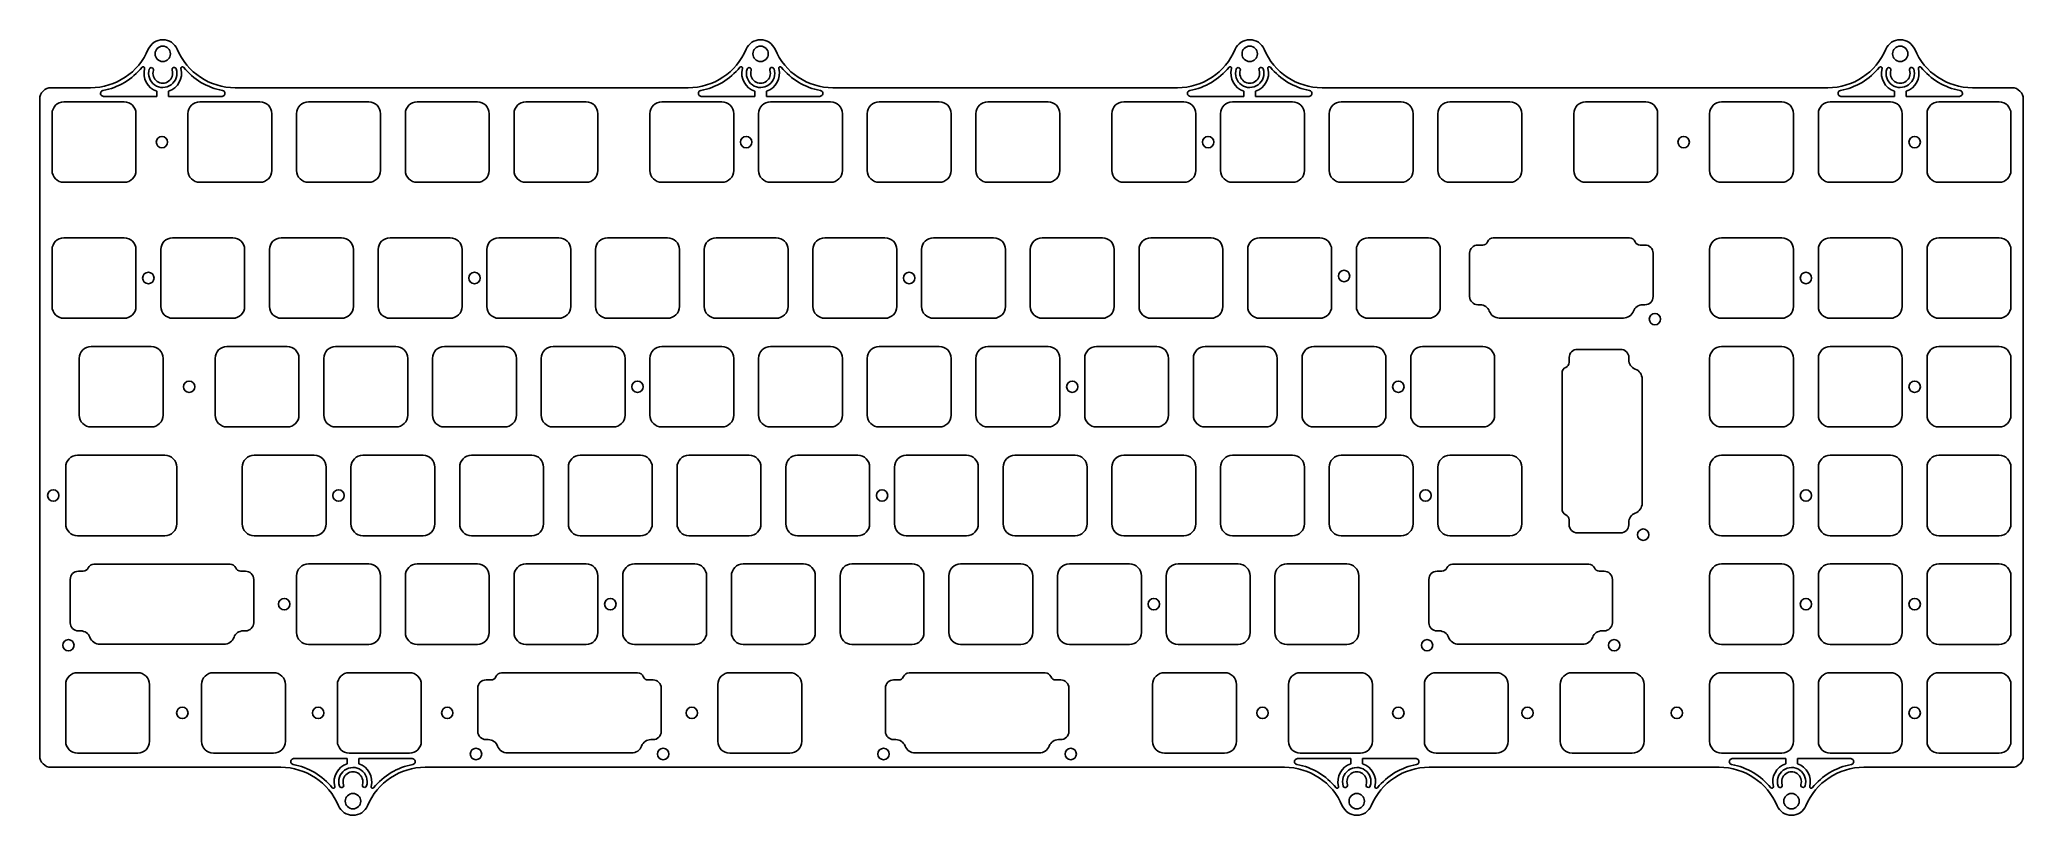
# Model space of a CAD drawing. Header units: millimetres. Extents: x -10 to 338, y -118 to 18.
import ezdxf

# ---------------------------------------------------------------- set-up
doc = ezdxf.new("R2010")
doc.units = ezdxf.units.MM
doc.layers.add('BLACK', color=7, linetype='CONTINUOUS')

msp = doc.modelspace()

# ---------------------------------------------------------------- linework, layer by layer
at = {"layer": 'BLACK', "linetype": 'Continuous'}
for p, q in [((-9.525, 7.526678), (-9.525, -107.535824)), ((-0.623126, 9.526677), (-7.525001, 9.526677)), ((5.275, 7.05), (-5.275001, 7.05)), ((11.030477, 7.986478), (1.780474, 7.986478)), ((11.030477, 8.913511), (11.030477, 7.986478)), ((13.069553, 7.986478), (13.069553, 8.91351)), ((22.319574, 7.986478), (13.069553, 7.986478)), ((29.0875, 7.05), (18.537499, 7.05)), ((104.151861, 9.526677), (24.723154, 9.526677)), ((48.1375, 7.05), (37.587499, 7.05)), ((67.1875, 7.05), (56.637499, 7.05)), ((86.2375, 7.05), (75.687499, 7.05)), ((110.05, 7.05), (99.499999, 7.05)), ((115.805461, 7.986478), (106.555474, 7.986478)), ((115.805461, 8.913511), (115.805461, 7.986478)), ((117.844538, 7.986478), (117.844538, 8.913519)), ((127.088339, 7.986478), (117.844538, 7.986478)), ((129.1, 7.05), (118.549999, 7.05)), ((189.876861, 9.526677), (129.498174, 9.526677)), ((148.15, 7.05), (137.599999, 7.05)), ((167.2, 7.05), (156.649999, 7.05)), ((191.0125, 7.05), (180.462499, 7.05)), ((201.530461, 7.986478), (192.280474, 7.986478)), ((210.0625, 7.05), (199.512499, 7.05)), ((201.530461, 8.913511), (201.530461, 7.986478)), ((203.569538, 7.986478), (203.569538, 8.913519)), ((212.813339, 7.986478), (203.569538, 7.986478)), ((303.889361, 9.526677), (215.223174, 9.526677)), ((229.1125, 7.05), (218.562499, 7.05)), ((248.1625, 7.05), (237.612499, 7.05)), ((271.975, 7.05), (261.424999, 7.05)), ((295.7875, 7.05), (285.237499, 7.05)), ((314.8375, 7.05), (304.287499, 7.05)), ((315.542961, 7.986478), (306.292974, 7.986478)), ((315.542961, 8.913511), (315.542961, 7.986478)), ((317.582038, 7.986478), (317.582038, 8.913519)), ((326.825839, 7.986478), (317.582038, 7.986478)), ((333.8875, 7.05), (323.337499, 7.05)), ((336.137474, 9.526677), (329.235674, 9.526677)), ((338.1375, -107.535822), (338.1375, 7.526677)), ((-7.35, 4.975), (-7.35, -4.975001)), ((7.35, 4.975), (7.35, -4.975)), ((16.4625, 4.975), (16.4625, -4.975001)), ((31.1625, 4.975), (31.1625, -4.975)), ((35.5125, 4.975), (35.5125, -4.975001)), ((50.2125, 4.975), (50.2125, -4.975)), ((54.5625, 4.975), (54.5625, -4.975001)), ((69.2625, 4.975), (69.2625, -4.975)), ((73.6125, 4.975), (73.6125, -4.975001)), ((88.3125, 4.975), (88.3125, -4.975)), ((97.425, 4.975), (97.425, -4.975001)), ((112.125, 4.975), (112.125, -4.975)), ((116.475, 4.975), (116.475, -4.975001)), ((131.175, 4.975), (131.175, -4.975)), ((135.525, 4.975), (135.525, -4.975001)), ((150.225, 4.975), (150.225, -4.975)), ((154.575, 4.975), (154.575, -4.975001)), ((169.275, 4.975), (169.275, -4.975)), ((178.3875, 4.975), (178.3875, -4.975001)), ((193.0875, 4.975), (193.0875, -4.975)), ((197.4375, 4.975), (197.4375, -4.975001)), ((212.1375, 4.975), (212.1375, -4.975)), ((216.4875, 4.975), (216.4875, -4.975001)), ((231.1875, 4.975), (231.1875, -4.975)), ((235.5375, 4.975), (235.5375, -4.975001)), ((250.2375, 4.975), (250.2375, -4.975)), ((259.35, 4.975), (259.35, -4.975001)), ((274.05, 4.975), (274.05, -4.975)), ((283.1625, 4.975), (283.1625, -4.975001)), ((297.8625, 4.975), (297.8625, -4.975)), ((302.2125, 4.975), (302.2125, -4.975001)), ((316.9125, 4.975), (316.9125, -4.975)), ((321.2625, 4.975), (321.2625, -4.975001)), ((335.9625, 4.975), (335.9625, -4.975)), ((5.275, -7.05), (-5.275, -7.05)), ((29.0875, -7.05), (18.5375, -7.05)), ((48.1375, -7.05), (37.5875, -7.05)), ((67.1875, -7.05), (56.6375, -7.05)), ((86.2375, -7.05), (75.6875, -7.05)), ((110.05, -7.05), (99.5, -7.05)), ((129.1, -7.05), (118.55, -7.05)), ((148.15, -7.05), (137.6, -7.05)), ((167.2, -7.05), (156.65, -7.05)), ((191.0125, -7.05), (180.4625, -7.05)), ((210.0625, -7.05), (199.5125, -7.05)), ((229.1125, -7.05), (218.5625, -7.05)), ((248.1625, -7.05), (237.6125, -7.05)), ((271.975, -7.05), (261.425, -7.05)), ((295.7875, -7.05), (285.2375, -7.05)), ((314.8375, -7.05), (304.2875, -7.05)), ((333.8875, -7.05), (323.3375, -7.05)), ((5.275, -16.7625), (-5.275001, -16.7625)), ((24.325, -16.7625), (13.774999, -16.7625)), ((43.375, -16.7625), (32.824999, -16.7625)), ((62.425, -16.7625), (51.874999, -16.7625)), ((81.475, -16.7625), (70.924999, -16.7625)), ((100.525, -16.7625), (89.974999, -16.7625)), ((119.575, -16.7625), (109.024999, -16.7625)), ((138.625, -16.7625), (128.074999, -16.7625)), ((157.675, -16.7625), (147.124999, -16.7625)), ((176.725, -16.7625), (166.174999, -16.7625)), ((195.775, -16.7625), (185.224999, -16.7625)), ((214.825, -16.7625), (204.274999, -16.7625)), ((233.875, -16.7625), (223.324999, -16.7625)), ((245.247375, -16.784911), (245.247375, -16.7849)), ((245.247375, -16.7849), (269.102575, -16.7849)), ((295.7875, -16.7625), (285.237499, -16.7625)), ((314.8375, -16.7625), (304.287499, -16.7625)), ((333.8875, -16.7625), (323.337499, -16.7625)), ((-7.35, -18.8375), (-7.35, -28.787501)), ((7.35, -18.8375), (7.35, -28.7875)), ((11.7, -18.8375), (11.7, -28.787501)), ((26.4, -18.8375), (26.4, -28.7875)), ((30.75, -18.8375), (30.75, -28.787501)), ((45.45, -18.8375), (45.45, -28.7875)), ((49.8, -18.8375), (49.8, -28.787501)), ((64.5, -18.8375), (64.5, -28.7875)), ((68.85, -18.8375), (68.85, -28.787501)), ((83.55, -18.8375), (83.55, -28.7875)), ((87.9, -18.8375), (87.9, -28.787501)), ((102.6, -18.8375), (102.6, -28.7875)), ((106.95, -18.8375), (106.95, -28.787501)), ((121.65, -18.8375), (121.65, -28.7875)), ((126, -18.8375), (126, -28.787501)), ((140.7, -18.8375), (140.7, -28.7875)), ((145.05, -18.8375), (145.05, -28.787501)), ((159.75, -18.8375), (159.75, -28.7875)), ((164.1, -18.8375), (164.1, -28.787501)), ((178.8, -18.8375), (178.8, -28.7875)), ((183.15, -18.8375), (183.15, -28.787501)), ((197.85, -18.8375), (197.85, -28.7875)), ((202.2, -18.8375), (202.2, -28.787501)), ((216.9, -18.8375), (216.9, -28.7875)), ((221.25, -18.8375), (221.25, -28.787501)), ((235.95, -18.8375), (235.95, -28.7875)), ((241.099485, -27.06294), (241.099485, -19.4622)), ((242.536512, -18.03706), (243.390075, -18.03706)), ((243.390075, -18.037048), (243.390075, -18.03706)), ((270.959775, -18.03706), (271.825375, -18.03706)), ((273.250365, -19.46206), (273.250365, -27.0629)), ((283.1625, -18.8375), (283.1625, -28.787501)), ((297.8625, -18.8375), (297.8625, -28.7875)), ((302.2125, -18.8375), (302.2125, -28.787501)), ((316.9125, -18.8375), (316.9125, -28.7875)), ((321.2625, -18.8375), (321.2625, -28.787501)), ((335.9625, -18.8375), (335.9625, -28.7875)), ((5.275, -30.8625), (-5.275, -30.8625)), ((24.325, -30.8625), (13.775, -30.8625)), ((43.375, -30.8625), (32.825, -30.8625)), ((62.425, -30.8625), (51.875, -30.8625)), ((81.475, -30.8625), (70.925, -30.8625)), ((100.525, -30.8625), (89.975, -30.8625)), ((119.575, -30.8625), (109.025, -30.8625)), ((138.625, -30.8625), (128.075, -30.8625)), ((157.675, -30.8625), (147.125, -30.8625)), ((176.725, -30.8625), (166.175, -30.8625)), ((195.775, -30.8625), (185.225, -30.8625)), ((214.825, -30.8625), (204.275, -30.8625)), ((233.875, -30.8625), (223.325, -30.8625)), ((242.928575, -28.48794), (242.524475, -28.48794)), ((268.050425, -30.82441), (246.299575, -30.82441)), ((271.813458, -28.48794), (271.421325, -28.48794)), ((295.7875, -30.8625), (285.2375, -30.8625)), ((314.8375, -30.8625), (304.2875, -30.8625)), ((333.8875, -30.8625), (323.3375, -30.8625)), ((-2.5875, -37.8875), (-2.5875, -47.837501)), ((10.0375, -35.8125), (-0.512501, -35.8125)), ((12.1125, -37.8875), (12.1125, -47.8375)), ((21.225, -37.8875), (21.225, -47.837501)), ((33.85, -35.8125), (23.299999, -35.8125)), ((35.925, -37.8875), (35.925, -47.8375)), ((40.275, -37.8875), (40.275, -47.837501)), ((52.9, -35.8125), (42.349999, -35.8125)), ((54.975, -37.8875), (54.975, -47.8375)), ((59.325, -37.8875), (59.325, -47.837501)), ((71.95, -35.8125), (61.399999, -35.8125)), ((74.025, -37.8875), (74.025, -47.8375)), ((78.375, -37.8875), (78.375, -47.837501)), ((91, -35.8125), (80.449999, -35.8125)), ((93.075, -37.8875), (93.075, -47.8375)), ((97.425, -37.8875), (97.425, -47.837501)), ((110.05, -35.8125), (99.499999, -35.8125)), ((112.125, -37.8875), (112.125, -47.8375)), ((116.475, -37.8875), (116.475, -47.837501)), ((129.1, -35.8125), (118.549999, -35.8125)), ((131.175, -37.8875), (131.175, -47.8375)), ((135.525, -37.8875), (135.525, -47.837501)), ((148.15, -35.8125), (137.599999, -35.8125)), ((150.225, -37.8875), (150.225, -47.8375)), ((154.575, -37.8875), (154.575, -47.837501)), ((167.2, -35.8125), (156.649999, -35.8125)), ((169.275, -37.8875), (169.275, -47.8375)), ((173.625, -37.8875), (173.625, -47.837501)), ((186.25, -35.8125), (175.699999, -35.8125)), ((188.325, -37.8875), (188.325, -47.8375)), ((192.675, -37.8875), (192.675, -47.837501)), ((205.3, -35.8125), (194.749999, -35.8125)), ((207.375, -37.8875), (207.375, -47.8375)), ((211.725, -37.8875), (211.725, -47.837501)), ((224.35, -35.8125), (213.799999, -35.8125)), ((226.425, -37.8875), (226.425, -47.8375)), ((230.775, -37.8875), (230.775, -47.837501)), ((243.4, -35.8125), (232.849999, -35.8125)), ((245.475, -37.8875), (245.475, -47.8375)), ((258.54331, -38.602725), (258.54331, -37.737125)), ((259.96831, -36.312135), (267.56915, -36.312135)), ((268.99419, -37.749042), (268.99419, -38.141175)), ((283.1625, -37.8875), (283.1625, -47.837501)), ((295.7875, -35.8125), (285.237499, -35.8125)), ((297.8625, -37.8875), (297.8625, -47.8375)), ((302.2125, -37.8875), (302.2125, -47.837501)), ((314.8375, -35.8125), (304.287499, -35.8125)), ((316.9125, -37.8875), (316.9125, -47.8375)), ((321.2625, -37.8875), (321.2625, -47.837501)), ((333.8875, -35.8125), (323.337499, -35.8125)), ((335.9625, -37.8875), (335.9625, -47.8375)), ((257.29115, -64.315125), (257.29115, -40.459925)), ((271.33066, -41.512075), (271.33066, -63.262925)), ((10.0375, -49.9125), (-0.5125, -49.9125)), ((33.85, -49.9125), (23.3, -49.9125)), ((52.9, -49.9125), (42.35, -49.9125)), ((71.95, -49.9125), (61.4, -49.9125)), ((91, -49.9125), (80.45, -49.9125)), ((110.05, -49.9125), (99.5, -49.9125)), ((129.1, -49.9125), (118.55, -49.9125)), ((148.15, -49.9125), (137.6, -49.9125)), ((167.2, -49.9125), (156.65, -49.9125)), ((186.25, -49.9125), (175.7, -49.9125)), ((205.3, -49.9125), (194.75, -49.9125)), ((224.35, -49.9125), (213.8, -49.9125)), ((243.4, -49.9125), (232.85, -49.9125)), ((295.7875, -49.9125), (285.2375, -49.9125)), ((314.8375, -49.9125), (304.2875, -49.9125)), ((333.8875, -49.9125), (323.3375, -49.9125)), ((12.41875, -54.8625), (-2.893646, -54.8625)), ((38.6125, -54.8625), (28.062499, -54.8625)), ((57.6625, -54.8625), (47.112499, -54.8625)), ((76.7125, -54.8625), (66.162499, -54.8625)), ((95.7625, -54.8625), (85.212499, -54.8625)), ((114.8125, -54.8625), (104.262499, -54.8625)), ((133.8625, -54.8625), (123.312499, -54.8625)), ((152.9125, -54.8625), (142.362499, -54.8625)), ((171.9625, -54.8625), (161.412499, -54.8625)), ((191.0125, -54.8625), (180.462499, -54.8625)), ((210.0625, -54.8625), (199.512499, -54.8625)), ((229.1125, -54.8625), (218.562499, -54.8625)), ((248.1625, -54.8625), (237.612499, -54.8625)), ((295.7875, -54.862501), (285.237499, -54.862501)), ((314.8375, -54.862501), (304.287499, -54.862501)), ((333.8875, -54.8625), (323.337499, -54.8625)), ((-4.96865, -56.937499), (-4.96865, -66.8875)), ((14.49375, -56.9375), (14.49375, -66.8875)), ((25.9875, -56.9375), (25.9875, -66.887501)), ((40.6875, -56.9375), (40.6875, -66.8875)), ((45.0375, -56.9375), (45.0375, -66.887501)), ((59.7375, -56.9375), (59.7375, -66.8875)), ((64.0875, -56.9375), (64.0875, -66.887501)), ((78.7875, -56.9375), (78.7875, -66.8875)), ((83.1375, -56.9375), (83.1375, -66.887501)), ((97.8375, -56.9375), (97.8375, -66.8875)), ((102.1875, -56.9375), (102.1875, -66.887501)), ((116.8875, -56.9375), (116.8875, -66.8875)), ((121.2375, -56.9375), (121.2375, -66.887501)), ((135.9375, -56.9375), (135.9375, -66.8875)), ((140.2875, -56.9375), (140.2875, -66.887501)), ((154.9875, -56.9375), (154.9875, -66.8875)), ((159.3375, -56.9375), (159.3375, -66.887501)), ((174.0375, -56.9375), (174.0375, -66.8875)), ((178.3875, -56.9375), (178.3875, -66.887501)), ((193.0875, -56.9375), (193.0875, -66.8875)), ((197.4375, -56.9375), (197.4375, -66.887501)), ((212.1375, -56.9375), (212.1375, -66.8875)), ((216.4875, -56.9375), (216.4875, -66.887501)), ((231.1875, -56.9375), (231.1875, -66.8875)), ((235.5375, -56.9375), (235.5375, -66.887501)), ((250.2375, -56.9375), (250.2375, -66.8875)), ((283.1625, -56.937501), (283.1625, -66.887502)), ((297.8625, -56.937501), (297.8625, -66.887501)), ((302.2125, -56.937501), (302.2125, -66.887502)), ((316.9125, -56.937501), (316.9125, -66.887501)), ((321.2625, -56.9375), (321.2625, -66.887501)), ((335.9625, -56.9375), (335.9625, -66.8875)), ((257.291161, -64.315125), (257.29115, -64.315125)), ((12.41875, -68.9625), (-2.893648, -68.9625)), ((38.6125, -68.9625), (28.0625, -68.9625)), ((57.6625, -68.9625), (47.1125, -68.9625)), ((76.7125, -68.9625), (66.1625, -68.9625)), ((95.7625, -68.9625), (85.2125, -68.9625)), ((114.8125, -68.9625), (104.2625, -68.9625)), ((133.8625, -68.9625), (123.3125, -68.9625)), ((152.9125, -68.9625), (142.3625, -68.9625)), ((171.9625, -68.9625), (161.4125, -68.9625)), ((191.0125, -68.9625), (180.4625, -68.9625)), ((210.0625, -68.9625), (199.5125, -68.9625)), ((229.1125, -68.9625), (218.5625, -68.9625)), ((248.1625, -68.9625), (237.6125, -68.9625)), ((258.543298, -66.172425), (258.54331, -66.172425)), ((258.54331, -67.025988), (258.54331, -66.172425)), ((267.56919, -68.463015), (259.96845, -68.463015)), ((268.99419, -66.633925), (268.99419, -67.038025)), ((295.7875, -68.962501), (285.2375, -68.962501)), ((314.8375, -68.962501), (304.2875, -68.962501)), ((333.8875, -68.9625), (323.3375, -68.9625)), ((-2.732238, -75.18706), (-1.878675, -75.18706)), ((-1.878675, -75.187048), (-1.878675, -75.18706)), ((-0.021375, -73.934911), (-0.021375, -73.9349)), ((-0.021375, -73.9349), (23.833825, -73.9349)), ((25.691025, -75.18706), (26.556625, -75.18706)), ((35.5125, -75.9875), (35.5125, -85.937501)), ((48.1375, -73.9125), (37.587499, -73.9125)), ((50.2125, -75.9875), (50.2125, -85.9375)), ((54.5625, -75.9875), (54.5625, -85.937501)), ((67.1875, -73.9125), (56.637499, -73.9125)), ((69.2625, -75.9875), (69.2625, -85.9375)), ((73.6125, -75.9875), (73.6125, -85.937501)), ((86.2375, -73.9125), (75.687499, -73.9125)), ((88.3125, -75.9875), (88.3125, -85.9375)), ((92.6625, -75.9875), (92.6625, -85.937501)), ((105.2875, -73.9125), (94.737499, -73.9125)), ((107.3625, -75.9875), (107.3625, -85.9375)), ((111.7125, -75.9875), (111.7125, -85.937501)), ((124.3375, -73.9125), (113.787499, -73.9125)), ((126.4125, -75.9875), (126.4125, -85.9375)), ((130.7625, -75.9875), (130.7625, -85.937501)), ((143.3875, -73.9125), (132.837499, -73.9125)), ((145.4625, -75.9875), (145.4625, -85.9375)), ((149.8125, -75.9875), (149.8125, -85.937501)), ((162.4375, -73.9125), (151.887499, -73.9125)), ((164.5125, -75.9875), (164.5125, -85.9375)), ((168.8625, -75.9875), (168.8625, -85.937501)), ((181.4875, -73.9125), (170.937499, -73.9125)), ((183.5625, -75.9875), (183.5625, -85.9375)), ((187.9125, -75.9875), (187.9125, -85.937501)), ((200.5375, -73.9125), (189.987499, -73.9125)), ((202.6125, -75.9875), (202.6125, -85.9375)), ((206.9625, -75.9875), (206.9625, -85.937501)), ((219.5875, -73.9125), (209.037499, -73.9125)), ((221.6625, -75.9875), (221.6625, -85.9375)), ((235.392762, -75.18706), (236.246325, -75.18706)), ((236.246325, -75.187048), (236.246325, -75.18706)), ((238.103625, -73.9349), (261.958825, -73.9349)), ((238.103625, -73.934911), (238.103625, -73.9349)), ((263.816025, -75.18706), (264.681625, -75.18706)), ((283.1625, -75.987501), (283.1625, -85.937502)), ((295.7875, -73.912501), (285.237499, -73.912501)), ((297.8625, -75.987501), (297.8625, -85.937501)), ((302.2125, -75.9875), (302.2125, -85.937501)), ((314.8375, -73.9125), (304.287499, -73.9125)), ((316.9125, -75.9875), (316.9125, -85.9375)), ((321.2625, -75.987501), (321.2625, -85.937502)), ((333.8875, -73.912501), (323.337499, -73.912501)), ((335.9625, -75.987501), (335.9625, -85.937501)), ((-4.169265, -84.21294), (-4.169265, -76.6122)), ((27.981615, -76.61206), (27.981615, -84.2129)), ((233.955735, -84.21294), (233.955735, -76.6122)), ((266.106615, -76.61206), (266.106615, -84.2129)), ((-2.340175, -85.63794), (-2.744275, -85.63794)), ((26.544708, -85.63794), (26.152575, -85.63794)), ((235.784825, -85.63794), (235.380725, -85.63794)), ((264.669708, -85.63794), (264.277575, -85.63794)), ((22.781675, -87.97441), (1.030825, -87.97441)), ((48.1375, -88.0125), (37.5875, -88.0125)), ((67.1875, -88.0125), (56.6375, -88.0125)), ((86.2375, -88.0125), (75.6875, -88.0125)), ((105.2875, -88.0125), (94.7375, -88.0125)), ((124.3375, -88.0125), (113.7875, -88.0125)), ((143.3875, -88.0125), (132.8375, -88.0125)), ((162.4375, -88.0125), (151.8875, -88.0125)), ((181.4875, -88.0125), (170.9375, -88.0125)), ((200.5375, -88.0125), (189.9875, -88.0125)), ((219.5875, -88.0125), (209.0375, -88.0125)), ((260.906675, -87.97441), (239.155825, -87.97441)), ((295.7875, -88.012501), (285.2375, -88.012501)), ((314.8375, -88.0125), (304.2875, -88.0125)), ((333.8875, -88.012501), (323.3375, -88.012501)), ((7.65625, -92.9625), (-2.893751, -92.9625)), ((31.46875, -92.9625), (20.918749, -92.9625)), ((55.28125, -92.9625), (44.731249, -92.9625)), ((71.416125, -92.984911), (71.416125, -92.9849)), ((71.416125, -92.9849), (95.271325, -92.9849)), ((121.95625, -92.9625), (111.406249, -92.9625)), ((142.853625, -92.984911), (142.853625, -92.9849)), ((142.853625, -92.9849), (166.708825, -92.9849)), ((198.15625, -92.9625), (187.606249, -92.9625)), ((221.96875, -92.9625), (211.418749, -92.9625)), ((245.78125, -92.9625), (235.231249, -92.9625)), ((269.59375, -92.9625), (259.043749, -92.9625)), ((295.7875, -92.9625), (285.237499, -92.9625)), ((314.8375, -92.9625), (304.287499, -92.9625)), ((333.8875, -92.9625), (323.337499, -92.9625)), ((-4.96875, -95.0375), (-4.96875, -104.987501)), ((9.73125, -95.0375), (9.73125, -104.9875)), ((18.84375, -95.0375), (18.84375, -104.987501)), ((33.54375, -95.0375), (33.54375, -104.9875)), ((42.65625, -95.0375), (42.65625, -104.987501)), ((57.35625, -95.0375), (57.35625, -104.9875)), ((67.268235, -103.26294), (67.268235, -95.6622)), ((68.705262, -94.23706), (69.558825, -94.23706)), ((69.558825, -94.237048), (69.558825, -94.23706)), ((97.128525, -94.23706), (97.994125, -94.23706)), ((99.419115, -95.66206), (99.419115, -103.2629)), ((109.33125, -95.0375), (109.33125, -104.987501)), ((124.03125, -95.0375), (124.03125, -104.9875)), ((138.705735, -103.26294), (138.705735, -95.6622)), ((140.142762, -94.23706), (140.996325, -94.23706)), ((140.996325, -94.237048), (140.996325, -94.23706)), ((168.566025, -94.23706), (169.431625, -94.23706)), ((170.856615, -95.66206), (170.856615, -103.2629)), ((185.53125, -95.0375), (185.53125, -104.987501)), ((200.23125, -95.0375), (200.23125, -104.9875)), ((209.34375, -95.0375), (209.34375, -104.987501)), ((224.04375, -95.0375), (224.04375, -104.9875)), ((233.15625, -95.0375), (233.15625, -104.987501)), ((247.85625, -95.0375), (247.85625, -104.9875)), ((256.96875, -95.0375), (256.96875, -104.987501)), ((271.66875, -95.0375), (271.66875, -104.9875)), ((283.1625, -95.0375), (283.1625, -104.987501)), ((297.8625, -95.0375), (297.8625, -104.9875)), ((302.2125, -95.0375), (302.2125, -104.987501)), ((316.9125, -95.0375), (316.9125, -104.9875)), ((321.2625, -95.0375), (321.2625, -104.987501)), ((335.9625, -95.0375), (335.9625, -104.9875)), ((7.65625, -107.0625), (-2.89375, -107.0625)), ((31.46875, -107.0625), (20.91875, -107.0625)), ((55.28125, -107.0625), (44.73125, -107.0625)), ((69.097325, -104.68794), (68.693225, -104.68794)), ((94.219175, -107.02441), (72.468325, -107.02441)), ((97.982208, -104.68794), (97.590075, -104.68794)), ((121.95625, -107.0625), (111.40625, -107.0625)), ((140.534825, -104.68794), (140.130725, -104.68794)), ((165.656675, -107.02441), (143.905825, -107.02441)), ((169.419708, -104.68794), (169.027575, -104.68794)), ((198.15625, -107.0625), (187.60625, -107.0625)), ((221.96875, -107.0625), (211.41875, -107.0625)), ((245.78125, -107.0625), (235.23125, -107.0625)), ((269.59375, -107.0625), (259.04375, -107.0625)), ((295.7875, -107.0625), (285.2375, -107.0625)), ((314.8375, -107.0625), (304.2875, -107.0625)), ((333.8875, -107.0625), (323.3375, -107.0625)), ((-7.525001, -109.535823), (32.714374, -109.535823)), ((35.117974, -107.995631), (35.117974, -107.995624)), ((35.117974, -107.995624), (44.367961, -107.995624)), ((44.367961, -107.995624), (44.367961, -108.922629)), ((46.407038, -107.995624), (55.657174, -107.995624)), ((46.407038, -108.922657), (46.407038, -107.995624)), ((58.060644, -109.535823), (208.639374, -109.535823)), ((211.042974, -107.995624), (220.292961, -107.995624)), ((211.042974, -107.995631), (211.042974, -107.995624)), ((220.292961, -107.995624), (220.292961, -108.922629)), ((222.332038, -108.922657), (222.332038, -107.995624)), ((222.332038, -107.995624), (231.582174, -107.995624)), ((233.985574, -109.535823), (284.839374, -109.535823)), ((287.242974, -107.995624), (296.492961, -107.995624)), ((287.242974, -107.995631), (287.242974, -107.995624)), ((296.492961, -107.995624), (296.492961, -108.922629)), ((298.532038, -107.995624), (307.782174, -107.995624)), ((298.532038, -108.922657), (298.532038, -107.995624)), ((310.185574, -109.535823), (336.147271, -109.535823))]:
    msp.add_line(p, q, dxfattribs=at)
at = {"layer": 'BLACK'}
for centre, radius in [((12.050015, 15.464363), 1.35), ((116.825, 15.464363), 1.35), ((202.55, 15.464363), 1.35), ((316.5625, 15.464363), 1.35), ((11.90625, 0), 1), ((114.3, 0), 1), ((195.2625, 0), 1), ((278.60625, 0), 1), ((319.0875, 0), 1), ((9.525, -23.8125), 1), ((66.675, -23.8125), 1), ((142.875, -23.8125), 1), ((219.0842, -23.4625), 1), ((300.0375, -23.8125), 1), ((273.575, -31.0125), 1), ((16.66875, -42.8625), 1), ((95.25, -42.8625), 1), ((171.45, -42.8625), 1), ((228.6, -42.8625), 1), ((319.0875, -42.8625), 1), ((-7.14375, -61.9125), 1), ((42.8625, -61.9125), 1), ((138.1125, -61.9125), 1), ((233.3625, -61.9125), 1), ((300.0375, -61.9125), 1), ((271.51875, -68.7875), 1), ((33.3375, -80.9625), 1), ((90.4875, -80.9625), 1), ((185.7375, -80.9625), 1), ((300.0375, -80.9625), 1), ((319.0875, -80.9625), 1), ((-4.49375, -88.1625), 1), ((233.63125, -88.1625), 1), ((266.43125, -88.1625), 1), ((15.478199, -100.0125), 1), ((39.290699, -100.0125), 1), ((61.912574, -100.0125), 1), ((104.775074, -100.0125), 1), ((204.787574, -100.0125), 1), ((228.600074, -100.0125), 1), ((251.221949, -100.0125), 1), ((277.415625, -100.0125), 1), ((319.0875, -100.0125), 1), ((66.94375, -107.2125), 1), ((99.74375, -107.2125), 1), ((138.38125, -107.2125), 1), ((171.18125, -107.2125), 1), ((45.3875, -115.47351), 1.35), ((221.3125, -115.47351), 1.35), ((297.5125, -115.47351), 1.35)]:
    msp.add_circle(centre, radius, dxfattribs=at)
for centre, radius, start, end in [((12.050015, 15.192442), 2.75, 22.82664945, 157.17335055), ((116.825, 15.192441), 2.750001, 22.82667673, 157.17333135), ((202.55, 15.192442), 2.75, 22.82665753, 157.17335055), ((316.5625, 15.192442), 2.75, 22.82665753, 157.17335055), ((-0.623125, 20.526675), 11, 269.99999479, 337.17336015), ((24.723175, 20.526725), 11.000048, 202.82683947, 269.99989062), ((104.151875, 20.526725), 11.000006, 269.99992708, 337.1730898), ((129.498175, 20.526825), 11.000148, 202.82728721, 269.99999479), ((189.876875, 20.526725), 11.000006, 269.99992708, 337.1730898), ((215.223175, 20.526825), 11.000148, 202.82728721, 269.99999479), ((303.889375, 20.526725), 11.000006, 269.99992708, 337.1730898), ((329.235675, 20.526825), 11.000148, 202.82728721, 269.99999479), ((-0.623115, 20.526675), 11.699993, 280.71895977, 320.68999792), ((8.622975, 12.956225), 0.249982, 345.13286348, 140.70467474), ((12.049975, 12.047325), 3.295477, 165.14714204, 251.97916382), ((12.050015, 12.047355), 2.482014, 162.58628496, 18.09309857), ((10.042375, 12.677025), 0.377945, 342.588404, 162.5842528), ((12.050015, 12.047355), 1.726063, 162.58626586, 18.09312178), ((12.049975, 12.047375), 3.295555, 288.02188451, 14.85166119), ((14.050075, 12.700725), 0.378013, 18.1051652, 198.08092832), ((15.477075, 12.956225), 0.250009, 39.29822857, 194.86596049), ((24.723175, 20.526725), 11.700051, 219.31009846, 259.28094142), ((104.151875, 20.526725), 11.70002, 280.71889017, 320.68978985), ((113.397975, 12.956225), 0.249994, 345.13192253, 140.70699712), ((116.824875, 12.047325), 3.295451, 165.14676766, 251.98055262), ((116.824995, 12.047355), 2.482018, 162.58625732, 18.09306989), ((114.817375, 12.677025), 0.37796, 342.58786827, 162.58497875), ((116.824975, 12.047325), 1.726096, 162.58503563, 18.09381064), ((116.824975, 12.047425), 3.295527, 288.02141599, 14.85088778), ((118.824975, 12.700725), 0.377932, 18.10120864, 198.08492771), ((120.252075, 12.956225), 0.250024, 39.30040628, 194.86507859), ((129.498275, 20.526825), 11.700171, 219.31012059, 259.28047436), ((189.876875, 20.526725), 11.70002, 280.71889017, 320.68978985), ((199.122975, 12.956225), 0.249994, 345.13192253, 140.70699712), ((202.549875, 12.047325), 3.295451, 165.14676766, 251.98055262), ((202.549975, 12.047325), 2.482046, 162.58545836, 18.09358479), ((200.542375, 12.677025), 0.37796, 342.58786827, 162.58497875), ((202.549975, 12.047325), 1.726096, 162.58503563, 18.09381064), ((202.549975, 12.047425), 3.295527, 288.02141599, 14.85088778), ((204.549975, 12.700725), 0.377932, 18.10120864, 198.08492771), ((205.977075, 12.956225), 0.250024, 39.30040628, 194.86507859), ((215.223275, 20.526825), 11.700171, 219.31012059, 259.28047436), ((303.889375, 20.526725), 11.70002, 280.71889017, 320.68978985), ((313.135475, 12.956225), 0.249994, 345.13192253, 140.70699712), ((316.562375, 12.047325), 3.295451, 165.14676766, 251.98055262), ((316.562475, 12.047325), 2.482046, 162.58545836, 18.09358479), ((314.554875, 12.677025), 0.37796, 342.58786827, 162.58497875), ((316.562475, 12.047325), 1.726096, 162.58503563, 18.09381064), ((316.562475, 12.047425), 3.295527, 288.02141599, 14.85088778), ((318.562475, 12.700725), 0.377932, 18.10120864, 198.08492771), ((319.989575, 12.956225), 0.250024, 39.30040628, 194.86507859), ((329.235775, 20.526825), 11.700171, 219.31012059, 259.28047436), ((-7.525005, 7.526675), 1.999995, 89.99988541, 179.99991406), ((-5.274996, 4.974996), 2.075004, 90.00013806, 179.99988955), ((1.645975, 8.539525), 0.499973, 100.71737705, 226.92756636), ((1.780475, 8.683425), 0.696947, 226.92933409, 269.99991779), ((5.275, 4.975), 2.075, 0, 90), ((18.537504, 4.974996), 2.075004, 90.00013806, 179.99988955), ((22.319575, 8.683425), 0.69693, 269.99991779, 313.06946478), ((22.454075, 8.539525), 0.500022, 313.07075934, 79.28487471), ((29.0875, 4.975), 2.075, 0, 90), ((37.587504, 4.974996), 2.075004, 90.00013806, 179.99988955), ((48.1375, 4.975), 2.075, 0, 90), ((56.637504, 4.974996), 2.075004, 90.00013806, 179.99988955), ((67.1875, 4.975), 2.075, 0, 90), ((75.687504, 4.974996), 2.075004, 90.00013806, 179.99988955), ((86.2375, 4.975), 2.075, 0, 90), ((99.500004, 4.974996), 2.075004, 90.00013806, 179.99988955), ((106.420975, 8.539525), 0.499984, 100.71906584, 226.92622699), ((106.555475, 8.683525), 0.697047, 226.93398676, 269.9999178), ((110.05, 4.975), 2.075, 0, 90), ((118.550004, 4.974996), 2.075004, 90.00013806, 179.99988955), ((127.094375, 8.683625), 0.697203, 269.50393721, 313.0693473), ((127.229075, 8.539525), 0.500019, 313.06950356, 79.28667614), ((129.1, 4.975), 2.075, 0, 90), ((137.600004, 4.974996), 2.075004, 90.00013806, 179.99988955), ((148.15, 4.975), 2.075, 0, 90), ((156.650004, 4.974996), 2.075004, 90.00013806, 179.99988955), ((167.2, 4.975), 2.075, 0, 90), ((180.462504, 4.974996), 2.075004, 90.00013806, 179.99988955), ((191.0125, 4.975), 2.075, 0, 90), ((192.145975, 8.539525), 0.499984, 100.71906584, 226.92622699), ((192.280475, 8.683525), 0.697047, 226.93398676, 269.9999178), ((199.512504, 4.974996), 2.075004, 90.00013806, 179.99988955), ((210.0625, 4.975), 2.075, 0, 90), ((212.819375, 8.683625), 0.697203, 269.50393721, 313.0693473), ((212.954075, 8.539525), 0.500019, 313.06950356, 79.28667614), ((218.562504, 4.974996), 2.075004, 90.00013806, 179.99988955), ((229.1125, 4.975), 2.075, 0, 90), ((237.612504, 4.974996), 2.075004, 90.00013806, 179.99988955), ((248.1625, 4.975), 2.075, 0, 90), ((261.425004, 4.974996), 2.075004, 90.00013806, 179.99988955), ((271.975, 4.975), 2.075, 0, 90), ((285.237504, 4.974996), 2.075004, 90.00013806, 179.99988955), ((295.7875, 4.975), 2.075, 0, 90), ((304.287504, 4.974996), 2.075004, 90.00013806, 179.99988955), ((306.158475, 8.539525), 0.499984, 100.71906584, 226.92622699), ((306.292975, 8.683525), 0.697047, 226.93398676, 269.9999178), ((314.8375, 4.975), 2.075, 0, 90), ((323.337504, 4.974996), 2.075004, 90.00013806, 179.99988955), ((326.831875, 8.683625), 0.697203, 269.50393721, 313.0693473), ((326.966575, 8.539525), 0.500019, 313.06950356, 79.28667614), ((333.8875, 4.975), 2.075, 0, 90), ((336.137475, 7.526625), 2.000052, 0.00148967, 90.00002865), ((-5.274998, -4.974998), 2.075002, 180.00008284, 269.99994478), ((5.275, -4.975), 2.075, 270, 0), ((18.537502, -4.974998), 2.075002, 180.00008284, 269.99994478), ((29.0875, -4.975), 2.075, 270, 0), ((37.587502, -4.974998), 2.075002, 180.00008284, 269.99994478), ((48.1375, -4.975), 2.075, 270, 0), ((56.637502, -4.974998), 2.075002, 180.00008284, 269.99994478), ((67.1875, -4.975), 2.075, 270, 0), ((75.687502, -4.974998), 2.075002, 180.00008284, 269.99994478), ((86.2375, -4.975), 2.075, 270, 0), ((99.500002, -4.974998), 2.075002, 180.00008284, 269.99994478), ((110.05, -4.975), 2.075, 270, 0), ((118.550002, -4.974998), 2.075002, 180.00008284, 269.99994478), ((129.1, -4.975), 2.075, 270, 0), ((137.600002, -4.974998), 2.075002, 180.00008284, 269.99994478), ((148.15, -4.975), 2.075, 270, 0), ((156.650002, -4.974998), 2.075002, 180.00008284, 269.99994478), ((167.2, -4.975), 2.075, 270, 0), ((180.462502, -4.974998), 2.075002, 180.00008284, 269.99994478), ((191.0125, -4.975), 2.075, 270, 0), ((199.512502, -4.974998), 2.075002, 180.00008284, 269.99994478), ((210.0625, -4.975), 2.075, 270, 0), ((218.562502, -4.974998), 2.075002, 180.00008284, 269.99994478), ((229.1125, -4.975), 2.075, 270, 0), ((237.612502, -4.974998), 2.075002, 180.00008284, 269.99994478), ((248.1625, -4.975), 2.075, 270, 0), ((261.425002, -4.974998), 2.075002, 180.00008284, 269.99994478), ((271.975, -4.975), 2.075, 270, 0), ((285.237502, -4.974998), 2.075002, 180.00008284, 269.99994478), ((295.7875, -4.975), 2.075, 270, 0), ((304.287502, -4.974998), 2.075002, 180.00008284, 269.99994478), ((314.8375, -4.975), 2.075, 270, 0), ((323.337502, -4.974998), 2.075002, 180.00008284, 269.99994478), ((333.8875, -4.975), 2.075, 270, 0), ((-5.274996, -18.837504), 2.075004, 90.00013806, 179.99988955), ((5.275, -18.8375), 2.075, 0, 90), ((13.775004, -18.837504), 2.075004, 90.00013806, 179.99988955), ((24.325, -18.8375), 2.075, 0, 90), ((32.825004, -18.837504), 2.075004, 90.00013806, 179.99988955), ((43.375, -18.8375), 2.075, 0, 90), ((51.875004, -18.837504), 2.075004, 90.00013806, 179.99988955), ((62.425, -18.8375), 2.075, 0, 90), ((70.925004, -18.837504), 2.075004, 90.00013806, 179.99988955), ((81.475, -18.8375), 2.075, 0, 90), ((89.975004, -18.837504), 2.075004, 90.00013806, 179.99988955), ((100.525, -18.8375), 2.075, 0, 90), ((109.025004, -18.837504), 2.075004, 90.00013806, 179.99988955), ((119.575, -18.8375), 2.075, 0, 90), ((128.075004, -18.837504), 2.075004, 90.00013806, 179.99988955), ((138.625, -18.8375), 2.075, 0, 90), ((147.125004, -18.837504), 2.075004, 90.00013806, 179.99988955), ((157.675, -18.8375), 2.075, 0, 90), ((166.175004, -18.837504), 2.075004, 90.00013806, 179.99988955), ((176.725, -18.8375), 2.075, 0, 90), ((185.225004, -18.837504), 2.075004, 90.00013806, 179.99988955), ((195.775, -18.8375), 2.075, 0, 90), ((204.275004, -18.837504), 2.075004, 90.00013806, 179.99988955), ((214.825, -18.8375), 2.075, 0, 90), ((223.325004, -18.837504), 2.075004, 90.00013806, 179.99988955), ((233.875, -18.8375), 2.075, 0, 90), ((245.247274, -17.859851), 1.07494, 89.99461656, 157.97750247), ((269.10254, -17.85989), 1.07499, 22.02370504, 89.99813454), ((285.237504, -18.837504), 2.075004, 90.00013806, 179.99988955), ((295.7875, -18.8375), 2.075, 0, 90), ((304.287504, -18.837504), 2.075004, 90.00013806, 179.99988955), ((314.8375, -18.8375), 2.075, 0, 90), ((323.337504, -18.837504), 2.075004, 90.00013806, 179.99988955), ((333.8875, -18.8375), 2.075, 0, 90), ((242.524567, -19.462092), 1.425082, 89.51974267, 180.00434217), ((243.390124, -17.108671), 0.928376, 269.99697591, 337.97782841), ((270.9598, -17.1086), 0.92846, 202.02452102, 269.99845724), ((271.8254, -19.462), 1.42494, 359.99758749, 90.00100523), ((242.524486, -27.062939), 1.425001, 180.00004021, 269.99955772), ((271.82524, -27.06286), 1.425125, 269.52631186, 359.99839184), ((-5.274998, -28.787498), 2.075002, 180.00008284, 269.99994478), ((5.275, -28.7875), 2.075, 270, 0), ((13.775002, -28.787498), 2.075002, 180.00008284, 269.99994478), ((24.325, -28.7875), 2.075, 270, 0), ((32.825002, -28.787498), 2.075002, 180.00008284, 269.99994478), ((43.375, -28.7875), 2.075, 270, 0), ((51.875002, -28.787498), 2.075002, 180.00008284, 269.99994478), ((62.425, -28.7875), 2.075, 270, 0), ((70.925002, -28.787498), 2.075002, 180.00008284, 269.99994478), ((81.475, -28.7875), 2.075, 270, 0), ((89.975002, -28.787498), 2.075002, 180.00008284, 269.99994478), ((100.525, -28.7875), 2.075, 270, 0), ((109.025002, -28.787498), 2.075002, 180.00008284, 269.99994478), ((119.575, -28.7875), 2.075, 270, 0), ((128.075002, -28.787498), 2.075002, 180.00008284, 269.99994478), ((138.625, -28.7875), 2.075, 270, 0), ((147.125002, -28.787498), 2.075002, 180.00008284, 269.99994478), ((157.675, -28.7875), 2.075, 270, 0), ((166.175002, -28.787498), 2.075002, 180.00008284, 269.99994478), ((176.725, -28.7875), 2.075, 270, 0), ((185.225002, -28.787498), 2.075002, 180.00008284, 269.99994478), ((195.775, -28.7875), 2.075, 270, 0), ((204.275002, -28.787498), 2.075002, 180.00008284, 269.99994478), ((214.825, -28.7875), 2.075, 270, 0), ((223.325002, -28.787498), 2.075002, 180.00008284, 269.99994478), ((233.875, -28.7875), 2.075, 270, 0), ((242.928551, -30.212848), 1.724908, 20.54547839, 89.9992028), ((246.299462, -28.949415), 1.874995, 200.54692151, 270.00345303), ((268.05034, -28.94933), 1.875082, 270.0025973, 339.45098232), ((271.42133, -30.21288), 1.724936, 90.00016608, 159.45408213), ((285.237502, -28.787498), 2.075002, 180.00008284, 269.99994478), ((295.7875, -28.7875), 2.075, 270, 0), ((304.287502, -28.787498), 2.075002, 180.00008284, 269.99994478), ((314.8375, -28.7875), 2.075, 270, 0), ((323.337502, -28.787498), 2.075002, 180.00008284, 269.99994478), ((333.8875, -28.7875), 2.075, 270, 0), ((-0.512496, -37.887504), 2.075004, 90.00013806, 179.99988955), ((10.0375, -37.8875), 2.075, 0, 90), ((23.300004, -37.887504), 2.075004, 90.00013806, 179.99988955), ((33.85, -37.8875), 2.075, 0, 90), ((42.350004, -37.887504), 2.075004, 90.00013806, 179.99988955), ((52.9, -37.8875), 2.075, 0, 90), ((61.400004, -37.887504), 2.075004, 90.00013806, 179.99988955), ((71.95, -37.8875), 2.075, 0, 90), ((80.450004, -37.887504), 2.075004, 90.00013806, 179.99988955), ((91, -37.8875), 2.075, 0, 90), ((99.500004, -37.887504), 2.075004, 90.00013806, 179.99988955), ((110.05, -37.8875), 2.075, 0, 90), ((118.550004, -37.887504), 2.075004, 90.00013806, 179.99988955), ((129.1, -37.8875), 2.075, 0, 90), ((137.600004, -37.887504), 2.075004, 90.00013806, 179.99988955), ((148.15, -37.8875), 2.075, 0, 90), ((156.650004, -37.887504), 2.075004, 90.00013806, 179.99988955), ((167.2, -37.8875), 2.075, 0, 90), ((175.700004, -37.887504), 2.075004, 90.00013806, 179.99988955), ((186.25, -37.8875), 2.075, 0, 90), ((194.750004, -37.887504), 2.075004, 90.00013806, 179.99988955), ((205.3, -37.8875), 2.075, 0, 90), ((213.800004, -37.887504), 2.075004, 90.00013806, 179.99988955), ((224.35, -37.8875), 2.075, 0, 90), ((232.850004, -37.887504), 2.075004, 90.00013806, 179.99988955), ((243.4, -37.8875), 2.075, 0, 90), ((259.96825, -37.7371), 1.42494, 89.99758749, 180.00100523), ((267.56911, -37.73726), 1.425125, 359.52631186, 89.99839184), ((270.71913, -38.14117), 1.724936, 180.00016608, 249.45408213), ((285.237504, -37.887504), 2.075004, 90.00013806, 179.99988955), ((295.7875, -37.8875), 2.075, 0, 90), ((304.287504, -37.887504), 2.075004, 90.00013806, 179.99988955), ((314.8375, -37.8875), 2.075, 0, 90), ((323.337504, -37.887504), 2.075004, 90.00013806, 179.99988955), ((333.8875, -37.8875), 2.075, 0, 90), ((258.36614, -40.45996), 1.07499, 112.02370504, 179.99813454), ((257.61485, -38.6027), 0.92846, 292.02452102, 359.99845724), ((269.45558, -41.51216), 1.875082, 0.0025973, 69.45098232), ((-0.512498, -47.837498), 2.075002, 180.00008284, 269.99994478), ((10.0375, -47.8375), 2.075, 270, 0), ((23.300002, -47.837498), 2.075002, 180.00008284, 269.99994478), ((33.85, -47.8375), 2.075, 270, 0), ((42.350002, -47.837498), 2.075002, 180.00008284, 269.99994478), ((52.9, -47.8375), 2.075, 270, 0), ((61.400002, -47.837498), 2.075002, 180.00008284, 269.99994478), ((71.95, -47.8375), 2.075, 270, 0), ((80.450002, -47.837498), 2.075002, 180.00008284, 269.99994478), ((91, -47.8375), 2.075, 270, 0), ((99.500002, -47.837498), 2.075002, 180.00008284, 269.99994478), ((110.05, -47.8375), 2.075, 270, 0), ((118.550002, -47.837498), 2.075002, 180.00008284, 269.99994478), ((129.1, -47.8375), 2.075, 270, 0), ((137.600002, -47.837498), 2.075002, 180.00008284, 269.99994478), ((148.15, -47.8375), 2.075, 270, 0), ((156.650002, -47.837498), 2.075002, 180.00008284, 269.99994478), ((167.2, -47.8375), 2.075, 270, 0), ((175.700002, -47.837498), 2.075002, 180.00008284, 269.99994478), ((186.25, -47.8375), 2.075, 270, 0), ((194.750002, -47.837498), 2.075002, 180.00008284, 269.99994478), ((205.3, -47.8375), 2.075, 270, 0), ((213.800002, -47.837498), 2.075002, 180.00008284, 269.99994478), ((224.35, -47.8375), 2.075, 270, 0), ((232.850002, -47.837498), 2.075002, 180.00008284, 269.99994478), ((243.4, -47.8375), 2.075, 270, 0), ((285.237502, -47.837498), 2.075002, 180.00008284, 269.99994478), ((295.7875, -47.8375), 2.075, 270, 0), ((304.287502, -47.837498), 2.075002, 180.00008284, 269.99994478), ((314.8375, -47.8375), 2.075, 270, 0), ((323.337502, -47.837498), 2.075002, 180.00008284, 269.99994478), ((333.8875, -47.8375), 2.075, 270, 0), ((-2.893646, -56.937503), 2.075004, 90.00013806, 179.99988955), ((12.41875, -56.9375), 2.075, 0, 90), ((28.062504, -56.937504), 2.075004, 90.00013806, 179.99988955), ((38.6125, -56.9375), 2.075, 0, 90), ((47.112504, -56.937504), 2.075004, 90.00013806, 179.99988955), ((57.6625, -56.9375), 2.075, 0, 90), ((66.162504, -56.937504), 2.075004, 90.00013806, 179.99988955), ((76.7125, -56.9375), 2.075, 0, 90), ((85.212504, -56.937504), 2.075004, 90.00013806, 179.99988955), ((95.7625, -56.9375), 2.075, 0, 90), ((104.262504, -56.937504), 2.075004, 90.00013806, 179.99988955), ((114.8125, -56.9375), 2.075, 0, 90), ((123.312504, -56.937504), 2.075004, 90.00013806, 179.99988955), ((133.8625, -56.9375), 2.075, 0, 90), ((142.362504, -56.937504), 2.075004, 90.00013806, 179.99988955), ((152.9125, -56.9375), 2.075, 0, 90), ((161.412504, -56.937504), 2.075004, 90.00013806, 179.99988955), ((171.9625, -56.9375), 2.075, 0, 90), ((180.462504, -56.937504), 2.075004, 90.00013806, 179.99988955), ((191.0125, -56.9375), 2.075, 0, 90), ((199.512504, -56.937504), 2.075004, 90.00013806, 179.99988955), ((210.0625, -56.9375), 2.075, 0, 90), ((218.562504, -56.937504), 2.075004, 90.00013806, 179.99988955), ((229.1125, -56.9375), 2.075, 0, 90), ((237.612504, -56.937504), 2.075004, 90.00013806, 179.99988955), ((248.1625, -56.9375), 2.075, 0, 90), ((285.237504, -56.937505), 2.075004, 90.00013806, 179.99988955), ((295.7875, -56.937501), 2.075, 0, 90), ((304.287504, -56.937505), 2.075004, 90.00013806, 179.99988955), ((314.8375, -56.937501), 2.075, 0, 90), ((323.337504, -56.937504), 2.075004, 90.00013806, 179.99988955), ((333.8875, -56.9375), 2.075, 0, 90), ((258.366101, -64.315226), 1.07494, 179.99461656, 247.97750247), ((257.614921, -66.172376), 0.928376, 359.99697591, 67.97782841), ((270.719098, -66.633949), 1.724908, 110.54547839, 179.9992028), ((269.455665, -63.263038), 1.874995, 290.54692151, 0.00345303), ((-2.893648, -66.887497), 2.075002, 180.00008284, 269.99994478), ((12.41875, -66.8875), 2.075, 270, 0), ((28.062502, -66.887498), 2.075002, 180.00008284, 269.99994478), ((38.6125, -66.8875), 2.075, 270, 0), ((47.112502, -66.887498), 2.075002, 180.00008284, 269.99994478), ((57.6625, -66.8875), 2.075, 270, 0), ((66.162502, -66.887498), 2.075002, 180.00008284, 269.99994478), ((76.7125, -66.8875), 2.075, 270, 0), ((85.212502, -66.887498), 2.075002, 180.00008284, 269.99994478), ((95.7625, -66.8875), 2.075, 270, 0), ((104.262502, -66.887498), 2.075002, 180.00008284, 269.99994478), ((114.8125, -66.8875), 2.075, 270, 0), ((123.312502, -66.887498), 2.075002, 180.00008284, 269.99994478), ((133.8625, -66.8875), 2.075, 270, 0), ((142.362502, -66.887498), 2.075002, 180.00008284, 269.99994478), ((152.9125, -66.8875), 2.075, 270, 0), ((161.412502, -66.887498), 2.075002, 180.00008284, 269.99994478), ((171.9625, -66.8875), 2.075, 270, 0), ((180.462502, -66.887498), 2.075002, 180.00008284, 269.99994478), ((191.0125, -66.8875), 2.075, 270, 0), ((199.512502, -66.887498), 2.075002, 180.00008284, 269.99994478), ((210.0625, -66.8875), 2.075, 270, 0), ((218.562502, -66.887498), 2.075002, 180.00008284, 269.99994478), ((229.1125, -66.8875), 2.075, 270, 0), ((237.612502, -66.887498), 2.075002, 180.00008284, 269.99994478), ((248.1625, -66.8875), 2.075, 270, 0), ((259.968342, -67.037933), 1.425082, 179.51974267, 270.00434217), ((267.569189, -67.038014), 1.425001, 270.00004021, 359.99955772), ((285.237502, -66.887499), 2.075002, 180.00008284, 269.99994478), ((295.7875, -66.887501), 2.075, 270, 0), ((304.287502, -66.887499), 2.075002, 180.00008284, 269.99994478), ((314.8375, -66.887501), 2.075, 270, 0), ((323.337502, -66.887498), 2.075002, 180.00008284, 269.99994478), ((333.8875, -66.8875), 2.075, 270, 0), ((-2.744183, -76.612092), 1.425082, 89.51974267, 180.00434217), ((-1.878626, -74.258671), 0.928376, 269.99697591, 337.97782841), ((-0.021476, -75.009851), 1.07494, 89.99461656, 157.97750247), ((23.83379, -75.00989), 1.07499, 22.02370504, 89.99813454), ((25.69105, -74.2586), 0.92846, 202.02452102, 269.99845724), ((26.55665, -76.612), 1.42494, 359.99758749, 90.00100523), ((37.587504, -75.987504), 2.075004, 90.00013806, 179.99988955), ((48.1375, -75.9875), 2.075, 0, 90), ((56.637504, -75.987504), 2.075004, 90.00013806, 179.99988955), ((67.1875, -75.9875), 2.075, 0, 90), ((75.687504, -75.987504), 2.075004, 90.00013806, 179.99988955), ((86.2375, -75.9875), 2.075, 0, 90), ((94.737504, -75.987504), 2.075004, 90.00013806, 179.99988955), ((105.2875, -75.9875), 2.075, 0, 90), ((113.787504, -75.987504), 2.075004, 90.00013806, 179.99988955), ((124.3375, -75.9875), 2.075, 0, 90), ((132.837504, -75.987504), 2.075004, 90.00013806, 179.99988955), ((143.3875, -75.9875), 2.075, 0, 90), ((151.887504, -75.987504), 2.075004, 90.00013806, 179.99988955), ((162.4375, -75.9875), 2.075, 0, 90), ((170.937504, -75.987504), 2.075004, 90.00013806, 179.99988955), ((181.4875, -75.9875), 2.075, 0, 90), ((189.987504, -75.987504), 2.075004, 90.00013806, 179.99988955), ((200.5375, -75.9875), 2.075, 0, 90), ((209.037504, -75.987504), 2.075004, 90.00013806, 179.99988955), ((219.5875, -75.9875), 2.075, 0, 90), ((235.380817, -76.612092), 1.425082, 89.51974267, 180.00434217), ((236.246374, -74.258671), 0.928376, 269.99697591, 337.97782841), ((238.103524, -75.009851), 1.07494, 89.99461656, 157.97750247), ((261.95879, -75.00989), 1.07499, 22.02370504, 89.99813454), ((263.81605, -74.2586), 0.92846, 202.02452102, 269.99845724), ((264.68165, -76.612), 1.42494, 359.99758749, 90.00100523), ((285.237504, -75.987505), 2.075004, 90.00013806, 179.99988955), ((295.7875, -75.987501), 2.075, 0, 90), ((304.287504, -75.987504), 2.075004, 90.00013806, 179.99988955), ((314.8375, -75.9875), 2.075, 0, 90), ((323.337504, -75.987505), 2.075004, 90.00013806, 179.99988955), ((333.8875, -75.987501), 2.075, 0, 90), ((-2.744264, -84.212939), 1.425001, 180.00004021, 269.99955772), ((-2.340199, -87.362848), 1.724908, 20.54547839, 89.9992028), ((1.030712, -86.099415), 1.874995, 200.54692151, 270.00345303), ((22.78159, -86.09933), 1.875082, 270.0025973, 339.45098232), ((26.15258, -87.36288), 1.724936, 90.00016608, 159.45408213), ((26.55649, -84.21286), 1.425125, 269.52631186, 359.99839184), ((37.587502, -85.937498), 2.075002, 180.00008284, 269.99994478), ((48.1375, -85.9375), 2.075, 270, 0), ((56.637502, -85.937498), 2.075002, 180.00008284, 269.99994478), ((67.1875, -85.9375), 2.075, 270, 0), ((75.687502, -85.937498), 2.075002, 180.00008284, 269.99994478), ((86.2375, -85.9375), 2.075, 270, 0), ((94.737502, -85.937498), 2.075002, 180.00008284, 269.99994478), ((105.2875, -85.9375), 2.075, 270, 0), ((113.787502, -85.937498), 2.075002, 180.00008284, 269.99994478), ((124.3375, -85.9375), 2.075, 270, 0), ((132.837502, -85.937498), 2.075002, 180.00008284, 269.99994478), ((143.3875, -85.9375), 2.075, 270, 0), ((151.887502, -85.937498), 2.075002, 180.00008284, 269.99994478), ((162.4375, -85.9375), 2.075, 270, 0), ((170.937502, -85.937498), 2.075002, 180.00008284, 269.99994478), ((181.4875, -85.9375), 2.075, 270, 0), ((189.987502, -85.937498), 2.075002, 180.00008284, 269.99994478), ((200.5375, -85.9375), 2.075, 270, 0), ((209.037502, -85.937498), 2.075002, 180.00008284, 269.99994478), ((219.5875, -85.9375), 2.075, 270, 0), ((235.380736, -84.212939), 1.425001, 180.00004021, 269.99955772), ((235.784801, -87.362848), 1.724908, 20.54547839, 89.9992028), ((239.155712, -86.099415), 1.874995, 200.54692151, 270.00345303), ((260.90659, -86.09933), 1.875082, 270.0025973, 339.45098232), ((264.27758, -87.36288), 1.724936, 90.00016608, 159.45408213), ((264.68149, -84.21286), 1.425125, 269.52631186, 359.99839184), ((285.237502, -85.937499), 2.075002, 180.00008284, 269.99994478), ((295.7875, -85.937501), 2.075, 270, 0), ((304.287502, -85.937498), 2.075002, 180.00008284, 269.99994478), ((314.8375, -85.9375), 2.075, 270, 0), ((323.337502, -85.937499), 2.075002, 180.00008284, 269.99994478), ((333.8875, -85.937501), 2.075, 270, 0), ((-2.893746, -95.037504), 2.075004, 90.00013806, 179.99988955), ((7.65625, -95.0375), 2.075, 0, 90), ((20.918754, -95.037504), 2.075004, 90.00013806, 179.99988955), ((31.46875, -95.0375), 2.075, 0, 90), ((44.731254, -95.037504), 2.075004, 90.00013806, 179.99988955), ((55.28125, -95.0375), 2.075, 0, 90), ((69.558874, -93.308671), 0.928376, 269.99697591, 337.97782841), ((71.416024, -94.059851), 1.07494, 89.99461656, 157.97750247), ((95.27129, -94.05989), 1.07499, 22.02370504, 89.99813454), ((97.12855, -93.3086), 0.92846, 202.02452102, 269.99845724), ((111.406254, -95.037504), 2.075004, 90.00013806, 179.99988955), ((121.95625, -95.0375), 2.075, 0, 90), ((140.996374, -93.308671), 0.928376, 269.99697591, 337.97782841), ((142.853524, -94.059851), 1.07494, 89.99461656, 157.97750247), ((166.70879, -94.05989), 1.07499, 22.02370504, 89.99813454), ((168.56605, -93.3086), 0.92846, 202.02452102, 269.99845724), ((187.606254, -95.037504), 2.075004, 90.00013806, 179.99988955), ((198.15625, -95.0375), 2.075, 0, 90), ((211.418754, -95.037504), 2.075004, 90.00013806, 179.99988955), ((221.96875, -95.0375), 2.075, 0, 90), ((235.231254, -95.037504), 2.075004, 90.00013806, 179.99988955), ((245.78125, -95.0375), 2.075, 0, 90), ((259.043754, -95.037504), 2.075004, 90.00013806, 179.99988955), ((269.59375, -95.0375), 2.075, 0, 90), ((285.237504, -95.037504), 2.075004, 90.00013806, 179.99988955), ((295.7875, -95.0375), 2.075, 0, 90), ((304.287504, -95.037504), 2.075004, 90.00013806, 179.99988955), ((314.8375, -95.0375), 2.075, 0, 90), ((323.337504, -95.037504), 2.075004, 90.00013806, 179.99988955), ((333.8875, -95.0375), 2.075, 0, 90), ((68.693317, -95.662092), 1.425082, 89.51974267, 180.00434217), ((97.99415, -95.662), 1.42494, 359.99758749, 90.00100523), ((140.130817, -95.662092), 1.425082, 89.51974267, 180.00434217), ((169.43165, -95.662), 1.42494, 359.99758749, 90.00100523), ((68.693236, -103.262939), 1.425001, 180.00004021, 269.99955772), ((97.99399, -103.26286), 1.425125, 269.52631186, 359.99839184), ((140.130736, -103.262939), 1.425001, 180.00004021, 269.99955772), ((169.43149, -103.26286), 1.425125, 269.52631186, 359.99839184), ((-7.525025, -107.535775), 2.000048, 180.00140376, 270.00068753), ((-2.893748, -104.987498), 2.075002, 180.00008284, 269.99994478), ((7.65625, -104.9875), 2.075, 270, 0), ((20.918752, -104.987498), 2.075002, 180.00008284, 269.99994478), ((31.46875, -104.9875), 2.075, 270, 0), ((44.731252, -104.987498), 2.075002, 180.00008284, 269.99994478), ((55.28125, -104.9875), 2.075, 270, 0), ((69.097301, -106.412848), 1.724908, 20.54547839, 89.9992028), ((72.468212, -105.149415), 1.874995, 200.54692151, 270.00345303), ((94.21909, -105.14933), 1.875082, 270.0025973, 339.45098232), ((97.59008, -106.41288), 1.724936, 90.00016608, 159.45408213), ((111.406252, -104.987498), 2.075002, 180.00008284, 269.99994478), ((121.95625, -104.9875), 2.075, 270, 0), ((140.534801, -106.412848), 1.724908, 20.54547839, 89.9992028), ((143.905712, -105.149415), 1.874995, 200.54692151, 270.00345303), ((165.65659, -105.14933), 1.875082, 270.0025973, 339.45098232), ((169.02758, -106.41288), 1.724936, 90.00016608, 159.45408213), ((187.606252, -104.987498), 2.075002, 180.00008284, 269.99994478), ((198.15625, -104.9875), 2.075, 270, 0), ((211.418752, -104.987498), 2.075002, 180.00008284, 269.99994478), ((221.96875, -104.9875), 2.075, 270, 0), ((235.231252, -104.987498), 2.075002, 180.00008284, 269.99994478), ((245.78125, -104.9875), 2.075, 270, 0), ((259.043752, -104.987498), 2.075002, 180.00008284, 269.99994478), ((269.59375, -104.9875), 2.075, 270, 0), ((285.237502, -104.987498), 2.075002, 180.00008284, 269.99994478), ((295.7875, -104.9875), 2.075, 270, 0), ((304.287502, -104.987498), 2.075002, 180.00008284, 269.99994478), ((314.8375, -104.9875), 2.075, 270, 0), ((323.337502, -104.987498), 2.075002, 180.00008284, 269.99994478), ((333.8875, -104.9875), 2.075, 270, 0), ((336.137475, -107.535775), 2.000025, 270.28062575, 359.99865357), ((32.714375, -120.535775), 10.999952, 22.82644932, 90.00000521), ((34.983475, -108.548675), 0.500024, 133.07345997, 259.28084891), ((35.117975, -108.692575), 0.696958, 90.00008221, 133.07140222), ((32.714375, -120.535775), 11.699951, 39.3098464, 79.28102239), ((45.387605, -112.056535), 3.295615, 108.02275513, 194.85113181), ((45.387495, -112.056495), 2.482011, 342.58613638, 198.09326607), ((45.387475, -112.056475), 1.726048, 342.58506101, 198.09425269), ((45.387475, -112.056475), 3.295501, 345.14749894, 71.97811067), ((58.060645, -120.535825), 11.000007, 90.00000521, 157.17335307), ((58.060575, -120.535675), 11.699858, 100.71883292, 140.69038049), ((55.657175, -108.692375), 0.696751, 46.92643691, 90.00008223), ((55.791575, -108.548675), 0.499952, 280.71340906, 46.93080948), ((208.639375, -120.535775), 10.999952, 22.82644932, 90.00000521), ((210.908475, -108.548675), 0.500024, 133.07345997, 259.28084891), ((211.042975, -108.692575), 0.696958, 90.00008221, 133.07140222), ((208.639375, -120.535775), 11.699951, 39.3098464, 79.28102239), ((221.312575, -112.056575), 3.295576, 108.02204401, 194.8505933), ((221.312475, -112.056575), 2.481967, 342.58808762, 198.09165399), ((221.312475, -112.056575), 1.726016, 342.58875307, 198.09110763), ((221.312475, -112.056475), 3.295501, 345.14749894, 71.97811067), ((233.985575, -120.535775), 10.999924, 90.00000521, 157.17345166), ((233.985575, -120.535675), 11.699858, 100.71883292, 140.69038049), ((231.582175, -108.692375), 0.696751, 46.92643691, 90.00008223), ((231.716575, -108.548675), 0.499952, 280.71340906, 46.93080948), ((284.839375, -120.535775), 10.999952, 22.82644932, 90.00000521), ((287.108475, -108.548675), 0.500024, 133.07345997, 259.28084891), ((287.242975, -108.692575), 0.696958, 90.00008221, 133.07140222), ((284.839375, -120.535775), 11.699951, 39.3098464, 79.28102239), ((297.512575, -112.056575), 3.295576, 108.02204401, 194.8505933), ((297.512475, -112.056575), 2.481967, 342.58808762, 198.09165399), ((297.512475, -112.056575), 1.726017, 342.58875307, 198.09113918), ((297.512475, -112.056475), 3.295501, 345.14749894, 71.97811067), ((310.185575, -120.535775), 10.999924, 90.00000521, 157.17345166), ((310.185575, -120.535675), 11.699858, 100.71883292, 140.69038049), ((307.782175, -108.692375), 0.696751, 46.92643691, 90.00008223), ((307.916575, -108.548675), 0.499952, 280.71340906, 46.93080948), ((41.960475, -112.965275), 0.24995, 219.31002653, 14.84680824), ((43.387475, -112.709975), 0.37801, 198.08853048, 18.09731874), ((47.395075, -112.686275), 0.377975, 162.57328869, 342.60190947), ((48.814575, -112.965275), 0.250016, 165.15618674, 320.68256918), ((217.885475, -112.965275), 0.24995, 219.31002653, 14.84680824), ((219.312475, -112.709975), 0.378011, 198.08853048, 18.09727165), ((223.320075, -112.686275), 0.377976, 162.57089227, 342.6022441), ((224.739575, -112.965275), 0.250016, 165.15618674, 320.68256918), ((294.085475, -112.965275), 0.24995, 219.31002653, 14.84680824), ((295.512475, -112.709975), 0.378011, 198.08853048, 18.09712758), ((299.520075, -112.686275), 0.377976, 162.57089227, 342.6022441), ((300.939575, -112.965275), 0.250016, 165.15618674, 320.68256918), ((45.3875, -115.201588), 2.749999, 202.82664945, 337.17334247), ((221.3125, -115.201587), 2.75, 202.82666865, 337.17332327), ((297.5125, -115.201587), 2.75, 202.82666865, 337.17332327)]:
    msp.add_arc(centre, radius, start, end, dxfattribs=at)

doc.saveas('drawing.dxf')
